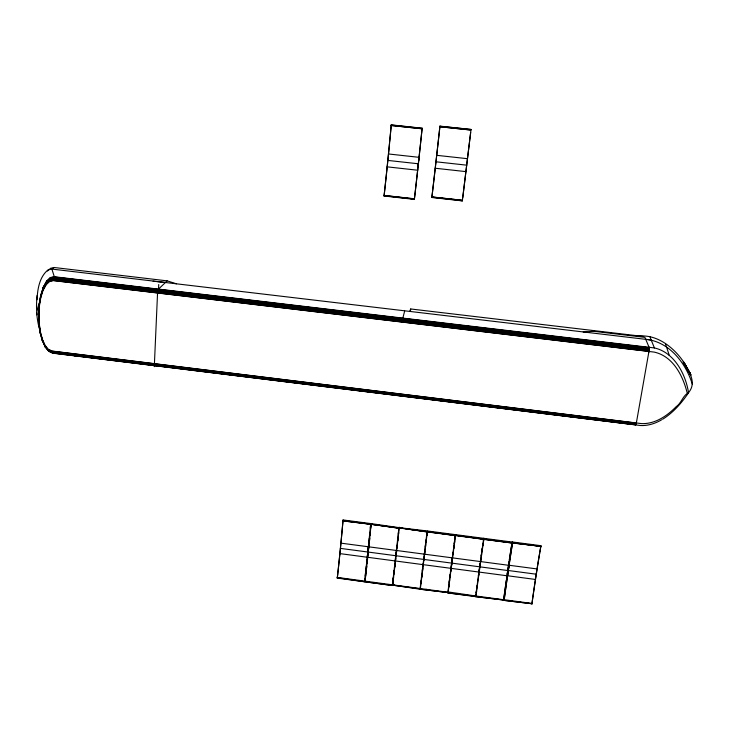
<?xml version="1.0" encoding="UTF-8"?>
<svg xmlns="http://www.w3.org/2000/svg" width="729" height="729" viewBox="0 0 729 729"><rect width="100%" height="100%" fill="white"/><g stroke="black" fill="none" stroke-linecap="round" stroke-linejoin="round"><path stroke-width="1.09" d="M687.155 368.145L685.971 366.45M686.253 366.313C690.627 376.966 682.809 359.579 685.916 366.979M36.851 314.882L36.878 312.732M37.042 299.792C37.471 289.258 39.412 277.011 47.986 269.921L51.877 269.074L651.161 339.978L654.423 347.943C674.498 352.399 685.752 374.533 688.541 392.794C683.146 394.981 681.333 403.356 676.166 406.682C667.081 415.958 655.034 424.15 641.52 423.604L52.041 351.05L48.479 349.41M685.515 365.676C685.479 367.088 686.354 365.521 685.497 365.922M483.637 539.287L483.691 538.33L455.643 534.667L455.561 535.615L483.637 539.287L455.607 535.232M483.892 539.323L483.956 538.366L512.095 542.039L512.059 543.005L483.892 539.323L512.059 543.005M648.764 352.444L648.965 347.013M451.26 567.882L450.95 570.269A259.424 7.664 -83.5 0 0 448.125 592.276L448.062 592.95L475.673 596.65L475.691 596.03M475.928 596.686L503.684 600.031L475.928 596.686L475.982 596.012A259.989 14.498 -83.9 0 1 478.944 573.987L480.921 559.717A260.043 14.562 -83.8 0 1 483.901 539.041L498.536 540.954M475.673 596.65L475.727 595.976A259.861 14.425 -83.9 0 1 478.68 573.951L480.666 559.681A260.162 14.507 -83.8 0 1 483.637 539.004L455.57 535.341A259.606 7.709 -83.5 0 0 452.818 556.008L452.509 558.378M158.53 289.058L158.731 284.52M686.773 367.252L687.383 368.537L686.718 367.188L686.098 367.516L687.101 368.674L686.481 367.717M687.702 370.177C686.645 365.821 690.235 374.925 687.866 370.514A4.848 0.647 62.3 0 0 687.638 370.141L687.374 368.792M70.285 282.633L71.406 278.715M38.455 314.117L39.093 304.294M38.564 314.336L39.257 303.875M38.683 314.418L39.402 303.692L38.901 314.491M455.315 535.587L455.406 534.63L427.44 530.976L427.331 531.924L455.315 535.587L427.376 531.55A258.941 0.893 -83.1 0 0 424.825 552.318L423.075 566.57A258.877 0.893 -83.1 0 0 420.378 588.558L420.296 589.232L447.87 592.549L420.296 589.232M662.661 419.239C673.459 412.505 681.934 402.672 688.932 392.156C697.015 381.996 688.486 370.842 683.428 361.657C673.204 346.813 655.927 333.235 636.781 336.388M40.423 332.014C36.477 320.286 35.867 307.72 37.097 295.482M447.825 592.923L447.898 592.249A259.424 7.609 -83.5 0 1 450.713 570.233L451.333 565.467M685.424 365.73L684.95 364.099M370.323 528.115A382.616 19.929 -82.2 0 0 370.551 525.846L370.769 523.577L343.077 519.959L342.885 522.219A381.777 30.272 -81.7 0 1 342.275 529.044A383.828 30.463 -81.7 0 1 340.525 547.771A384.393 30.882 -81.7 0 1 338.475 567.472A382.333 30.682 -81.7 0 1 337.937 572.465M418.656 160.845L419.284 154.995A288.775 14.234 -83.5 0 0 422.064 128.769L391.181 125.434A288.01 22.963 -83.7 0 1 388.675 151.65L386.899 169.164A287.253 22.9 -83.7 0 1 384.11 195.408L384.001 195.983L414.336 199.382L414.765 196.174A431.568 23.711 -83.5 0 0 415.767 187.335L415.767 187.289A433.946 23.893 -83.5 0 0 418.419 163.551A430.429 23.656 -83.4 0 0 420.925 139.977L420.934 139.932A428.123 23.492 -83.4 0 0 421.845 131.147L422.155 128.204L391.291 124.878L391.017 127.821A427.039 37.899 -83.7 0 1 390.197 136.596L390.197 136.642A429.335 38.172 -83.7 0 1 389.733 141.544M342.967 520.624A257.373 19.282 -82 0 1 341.063 541.273L339.659 555.498A257.31 19.2 -82 0 1 337.354 577.432L337.235 578.097L364.509 581.751L364.609 581.086A257.811 12.63 -82.4 0 0 367.042 559.134L368.555 544.9A257.993 12.694 -82.4 0 0 370.669 524.242L342.894 520.889L370.669 524.242M342.894 520.889L343.077 519.959M398.973 527.623L371.225 523.632L371.006 525.901A382.625 19.765 -82.2 0 1 370.779 528.179M422.064 128.769L391.127 125.516L391.291 124.878M369.867 532.662L369.858 532.699A384.666 20.057 -82.2 0 1 369.475 536.544M370.314 532.762L370.323 532.726A384.675 19.883 -82.2 0 1 370.086 535.068M364.509 581.751L337.272 577.723M370.605 524.515L370.769 523.577M364.956 581.806L392.311 585.478L364.956 581.806L365.366 578.689M399.009 527.267L398.872 528.206L371.125 524.297A257.884 12.584 -82.4 0 1 369.011 544.955L367.489 559.189A257.82 12.521 -82.4 0 1 365.056 581.15L392.402 584.813L392.311 585.478M371.07 524.57L371.225 523.632M384.001 195.983L384.447 192.784A430.465 38.263 -83.7 0 0 385.404 183.954L385.413 183.908A432.835 38.537 -83.7 0 0 387.91 160.198A429.335 38.172 -83.7 0 0 389.632 142.529M417.699 169.611L417.38 172.527A287.891 14.179 -83.4 0 1 414.427 198.798L414.336 199.382M422.018 128.851L422.155 128.204M418.018 166.686L418.337 163.77L387.792 160.416M462.35 200.885L471.016 129.47L439.952 126.135L439.633 129.079A429.572 15.382 -83.3 0 1 438.658 137.89A431.887 15.491 -83.3 0 1 436.015 161.565A435.468 15.637 -83.3 0 1 433.281 185.357L433.272 185.403A433.062 15.528 -83.3 0 1 432.242 194.269L431.823 197.477L462.35 200.885L457.867 200.129M410.445 311.228L410.7 308.968L643.379 336.461M399.264 527.659L427.176 530.949L427.066 531.897L399.21 527.869L427.066 531.897M364.628 581.141L364.919 578.626M431.823 197.477L431.914 196.903A288.766 9.277 -83.3 0 0 434.958 170.568L436.944 152.99A289.531 9.304 -83.3 0 0 439.869 126.691L470.952 130.035L439.842 126.773L439.952 126.135M398.872 528.206L371.107 524.187M395.236 560.446L394.963 562.834A258.339 5.905 -82.7 0 1 392.402 584.813M405.907 528.844L427.094 531.614A259.05 0.829 -83.1 0 0 424.551 552.281L422.811 566.533A258.877 0.829 -83.1 0 0 420.114 588.522L420.032 589.196L392.639 585.15L420.077 588.822M403.675 528.552L399.219 527.969A258.412 5.868 -82.7 0 1 396.886 548.636L395.255 562.87A258.348 5.841 -82.7 0 1 392.685 584.849L392.594 585.515M392.402 584.868L392.703 582.343M392.995 582.38L392.694 584.904L394.89 585.196M684.476 364.4L684.048 363.68L684.804 364.591L684.668 363.634L683.456 361.775L684.832 365.311M420.032 589.196L420.159 588.185M426.055 540.071L426.055 540.034A386.452 1.312 -83.1 0 0 425.772 542.376M426.328 540.071L426.319 540.107A386.461 1.422 -83.1 0 0 426.128 541.647M427.331 531.924L437.436 532.972M684.349 363.561C685.041 364.819 682.107 360.418 684.285 364.309M448.153 591.93L475.727 595.976M451.962 560.719L451.643 563.107L423.95 559.444M471.016 129.47L439.897 126.308M448.062 592.95L475.718 596.286M451.57 565.504L451.88 563.134L479.673 566.816M477.012 585.952L477.012 585.998A386.844 23.128 -84 0 0 476.793 587.638M477.267 585.988L477.267 586.025A386.853 23.228 -84.1 0 0 477.048 587.674M455.361 534.986L455.096 536.899A385.322 12.019 -83.6 0 0 454.896 538.421M455.598 535.022L455.333 536.936A385.331 12.111 -83.6 0 0 455.133 538.449M504.987 589.725L504.997 589.688A389.933 34.381 -84.5 0 1 505.571 585.524M475.982 596.012L503.675 599.721A260.554 21.314 -84.2 0 1 506.764 577.678L508.159 568.146M540.891 546.659L540.9 545.693L512.642 542.002L512.605 542.959L540.863 546.376A261.52 28.486 -84.6 0 0 537.437 567.071L535.223 581.359A261.228 28.331 -84.6 0 0 532.006 603.439L504.213 599.721A260.754 21.469 -84.3 0 1 507.302 577.66L509.398 563.371A260.936 21.578 -84.2 0 1 512.596 542.677L538.685 546.094M504.158 600.395L532.024 603.749L504.158 600.395L504.495 597.233A388.183 34.4 -84.5 0 1 505.525 589.715L505.525 589.679A390.279 34.627 -84.5 0 1 507.502 575.6M512.605 542.959L540.945 546.276M483.363 540.599L483.691 538.33M483.619 540.636L483.956 538.366M508.505 565.768L508.86 563.408A260.736 21.423 -84.2 0 1 512.05 542.722L500.796 541.246M512.095 542.039L511.731 544.308A387.281 33.698 -84.6 0 0 511.494 545.83M512.642 542.002L512.277 544.271A387.628 33.935 -84.6 0 0 511.202 551.097A389.714 34.154 -84.6 0 0 508.332 569.868M636.517 422.027L635.451 424.889M399.164 528.243L399.301 527.304M540.9 545.693L540.508 547.962A388.648 44.824 -85.1 0 0 539.852 551.762M636.353 422.966L648.938 351.469M39.074 304.512L40.751 295.045M39.166 304.959L40.86 294.798M39.284 305.169L41.061 294.543M39.484 305.424L40.924 296.949M685.789 365.785L685.087 365.156M689.971 374.123L690.582 375.153M337.235 578.097L337.664 574.981A382.333 30.682 -81.7 0 0 337.846 573.304M402.845 318.072L404.659 311.028M685.88 366.924L685.114 365.174L686.554 367.598M40.642 295.637L43.494 286.862L40.651 295.956M40.696 296.293L43.057 288.939L46.091 283.417L49.581 280.127L53.345 279.289L649.102 350.12M40.788 296.621L43.12 289.377L46.109 283.936L49.554 280.692L53.272 279.863L649.038 350.713M40.97 297.04L43.211 289.814L46.155 284.456L49.554 281.257L53.226 280.437L648.965 351.314M689.561 373.412C690.044 371.963 689.16 373.695 689.37 372.464M409.698 311.411L410.7 308.968M43.202 287.39L46.729 281.011M43.111 287.727L46.246 282.023L49.854 278.615L53.709 277.758L649.193 348.498M43.057 288.101L46.164 282.451L49.736 279.079L53.563 278.223L649.184 349M43.038 288.511L46.109 282.916L49.645 279.59L53.445 278.742L649.147 349.546M43.248 289.932L46.182 284.592L49.554 281.412L53.226 280.601L654.223 352.098C673.058 356.235 682.936 375.772 687.192 392.967M155.122 365.712L154.293 366.687L157.692 289.86L167.169 280.865L176.427 283.809M46.51 281.321L50.392 277.549L54.292 276.683L51.877 269.074L54.201 267.507L167.169 280.865M46.364 281.64L50 278.205L53.873 277.348L649.184 348.052M47.412 271.051L49.59 269.028M687.711 369.53L686.855 368.291M36.45 305.159L38.81 313.506L39.193 323.658M74.595 355.834L73.684 353.72M661.732 419.74C655.389 423.476 648.072 425.891 640.654 425.526L52.588 353.146M684.513 364.719L683.173 361.921L684.422 364.081L683.729 362.222L684.613 363.543M684.249 364.072L684.704 363.935M684.239 363.616L684.923 364.564M687.092 368.573L686.29 367.744M686.809 368.71L686.791 367.626M687.556 369.321L686.518 367.844M687.821 369.794L688.595 371.562L687.93 370.004A4.848 0.647 62.3 0 1 688.149 370.368L689.16 371.872L687.675 368.765M689.962 372.592L689.853 373.266L689.37 372.956M689.862 373.567L689.926 372.738L690.873 375.016L689.798 372.847M689.643 372.683L689.051 372.519M50.164 277.867L54.055 277.002L649.156 347.678M50.319 268.354L54.201 267.507M583.182 331.932L594.053 331.34L644.901 337.354L649.092 347.305M645.73 339.331C669.094 341.518 685.861 363.024 692.331 384.21M153.081 281.175L165.428 282.506M391.172 125.051L422.073 128.377M436.68 155.323L467.48 158.685M388.439 153.965L419.038 157.318L417.635 170.212L387.135 166.85M435.951 161.792L466.688 165.164M435.222 168.244L465.913 171.616M431.914 196.903L462.423 200.311L431.878 197.021M431.896 197.231L455.607 199.883M384.11 195.408L414.427 198.798M384.046 195.527L414.382 198.926M384.119 195.737L388.612 196.238M390.853 196.493L395.346 196.994M397.587 197.249L407.693 198.379M409.935 198.625L414.418 199.126M54.238 276.738L654.423 347.943M636.326 423.112L52.041 351.196L48.469 349.546L45.271 345.546M636.217 423.595L52.069 351.679L48.451 350.011L45.18 346.084M636.107 424.023L52.123 352.107L48.469 350.43M635.989 424.378L52.206 352.481L48.515 350.777M52.306 352.781L635.87 424.661M52.442 353L635.761 424.861M342.931 520.506L370.651 524.133M372.246 524.443L398.918 527.933A258.522 5.941 -82.7 0 1 396.594 548.591L395.182 560.938L367.698 557.293M439.678 533.264L454.222 535.159M537.145 568.957L509.115 565.257L507.575 575.755L535.514 579.464M340.88 543.141L368.364 546.768L367.243 557.238L339.851 553.603M368.81 546.832L396.376 550.468M396.667 550.504L424.324 554.158M424.588 554.195L452.335 557.858M480.402 561.558L452.572 557.885L451.196 568.374L478.944 572.055M480.657 561.594L508.578 565.285L507.038 575.773L479.199 572.083M340.361 548.381L367.799 552.008M368.254 552.072L395.774 555.717M396.066 555.753L423.686 559.407M479.928 566.852L507.803 570.534M508.341 570.515L536.325 574.215M395.473 560.984L423.039 564.638M423.303 564.674L450.959 568.338L452.581 555.981A259.597 7.645 -83.5 0 1 455.333 535.305M337.354 577.432L364.609 581.086M392.685 584.849L420.114 588.522M420.378 588.558L447.898 592.249M425.873 589.351L428.069 589.643M48.597 351.068L52.989 353.137M48.706 351.278L52.761 353.201M45.152 346.439L49.217 351.387M45.162 346.74L48.989 351.46M45.198 346.986L48.834 351.405M684.048 363.68L684.367 364.218M689.497 373.011L689.898 373.631M686.053 366.168L685.725 365.466M690.263 373.977L690.855 374.988M686.035 365.949L684.968 364.126L685.643 365.958M42.546 339.696L45.244 345.674M42.4 340.115L45.672 347.241M42.337 340.388L45.517 347.286M42.3 340.616L45.38 347.259M649.904 336.625L651.161 339.978M669.268 355.36L665.541 343.97M42.501 339.796L40.487 332.224L39.238 323.63M40.305 332.497L42.719 340.89M40.204 332.67L42.564 340.962M40.15 332.798L42.364 340.908M40.487 332.788L39.038 323.74L38.765 313.543M531.97 604.122L532.279 600.951A389.204 45.444 -85 0 1 533.346 593.424L533.355 593.388A391.309 45.745 -85 0 1 536.28 573.568A390.744 45.107 -85.1 0 1 539.332 554.824A388.648 44.824 -85.1 0 1 539.724 552.527M38.619 313.698L38.919 323.785M38.464 313.989L38.847 323.804M503.63 600.395L503.958 597.242A387.837 34.163 -84.5 0 1 504.878 590.554M462.751 197.668A434.202 0.711 -83.1 0 0 463.826 188.793A436.607 0.72 -83.1 0 0 466.724 164.936A433.008 0.711 -83.1 0 0 469.585 141.28A430.684 0.702 -83.1 0 0 470.661 132.423M507.621 574.78A390.279 34.627 -84.5 0 1 508.213 570.689M505.689 584.694A389.933 34.381 -84.5 0 1 506.263 580.557M506.5 578.908A389.933 34.381 -84.5 0 1 506.965 575.618M507.202 573.978A389.933 34.381 -84.5 0 1 507.676 570.707M476.383 592.695A386.853 23.228 -84.1 0 1 476.602 591.009M507.903 569.103A389.368 33.908 -84.6 0 1 508.496 565.157M508.614 564.374A389.368 33.908 -84.6 0 1 509.097 561.239M509.334 559.681A389.368 33.908 -84.6 0 1 509.926 555.799M510.054 555.024A389.368 33.908 -84.6 0 1 510.646 551.17M510.774 550.386A387.281 33.698 -84.6 0 1 511.375 546.586M482.953 545.192A386.297 22.909 -84.1 0 1 483.172 543.67M478.607 576.038A388.94 23.374 -84.1 0 1 478.825 574.388M479.272 571.108A388.94 23.374 -84.1 0 1 479.609 568.656M479.937 566.214A388.375 23.055 -84.1 0 1 480.274 563.836M480.721 560.692A388.375 23.055 -84.1 0 1 480.94 559.125M481.386 555.999A388.375 23.055 -84.1 0 1 481.614 554.441M482.279 549.803A388.375 23.055 -84.1 0 1 482.507 548.263M452.235 560.136A387.4 12.183 -83.6 0 1 452.545 557.776M452.964 554.641A387.4 12.183 -83.6 0 1 453.174 553.074M453.793 548.418A387.4 12.183 -83.6 0 1 454.103 546.103M454.413 543.761A385.331 12.111 -83.6 0 1 454.723 541.492M449.383 582.271A387.974 12.357 -83.6 0 1 449.702 579.774M450.021 577.286A387.974 12.357 -83.6 0 1 450.34 574.798M450.759 571.5A387.974 12.357 -83.6 0 1 451.187 568.219M451.606 564.948A387.974 12.357 -83.6 0 1 451.816 563.317M448.745 587.282A385.896 12.275 -83.6 0 1 448.955 585.606M476.128 592.659A386.844 23.128 -84 0 1 476.347 590.973M482.689 545.164A386.288 22.809 -84.1 0 1 482.917 543.634M479.682 566.178A388.366 22.954 -84.1 0 1 480.019 563.809M480.466 560.656A388.366 22.954 -84.1 0 1 480.684 559.088M481.131 555.963A388.366 22.954 -84.1 0 1 481.35 554.404M482.024 549.766A388.366 22.954 -84.1 0 1 482.243 548.226M478.342 576.001A388.94 23.273 -84.1 0 1 478.57 574.361M479.017 571.071A388.94 23.273 -84.1 0 1 479.345 568.62M449.146 582.234A387.965 12.265 -83.6 0 1 449.465 579.737M449.784 577.25A387.965 12.265 -83.6 0 1 450.103 574.771M450.522 571.472A387.965 12.265 -83.6 0 1 450.95 568.192M451.369 564.92A387.965 12.265 -83.6 0 1 451.588 563.289M448.508 587.255A385.887 12.183 -83.6 0 1 448.718 585.578M454.176 543.725A385.322 12.019 -83.6 0 1 454.486 541.465M426.884 535.523A384.402 1.412 -83.1 0 1 427.167 533.245M420.988 583.574A384.958 1.431 -83.1 0 1 421.289 581.068M421.699 577.732A387.035 1.44 -83.1 0 1 422.109 574.406M422.51 571.099A387.035 1.44 -83.1 0 1 422.82 568.629M423.121 566.16A387.035 1.44 -83.1 0 1 423.421 563.708M423.822 560.437A387.035 1.44 -83.1 0 1 424.023 558.815A386.461 1.422 -83.1 0 1 424.214 557.229M424.597 554.086A386.461 1.422 -83.1 0 1 424.889 551.735M425.463 547.051A386.461 1.422 -83.1 0 1 425.754 544.727M451.998 560.1A387.391 12.101 -83.6 0 1 452.317 557.74M452.727 554.605A387.391 12.101 -83.6 0 1 452.937 553.047M453.556 548.381A387.391 12.101 -83.6 0 1 453.866 546.067M421.435 577.696A387.026 1.33 -83.1 0 1 421.644 576.028M422.246 571.062A387.026 1.33 -83.1 0 1 422.556 568.593M422.856 566.123A387.026 1.33 -83.1 0 1 423.157 563.672M423.558 560.41A387.026 1.33 -83.1 0 1 423.759 558.779A386.452 1.312 -83.1 0 1 423.95 557.202M420.724 583.537A384.948 1.321 -83.1 0 1 421.034 581.031M424.333 554.049A386.452 1.312 -83.1 0 1 424.624 551.698M425.198 547.014A386.452 1.312 -83.1 0 1 425.481 544.691M398.717 532.607A383.5 9.213 -82.7 0 1 398.544 534.129M426.62 535.487A384.393 1.312 -83.1 0 1 426.902 533.209M393.587 577.359A384.055 9.34 -82.7 0 1 393.286 579.874M395.792 558.387A386.124 9.404 -82.7 0 1 395.61 560.018M395.036 564.939A386.124 9.404 -82.7 0 1 394.744 567.408M394.362 570.716A386.124 9.404 -82.7 0 1 393.97 574.033M398.025 538.731A385.559 9.277 -82.6 0 1 397.77 541.046M397.241 545.702A385.559 9.277 -82.6 0 1 396.977 548.053M396.622 551.188A385.559 9.277 -82.6 0 1 396.175 555.134M395.501 558.35A386.115 9.513 -82.7 0 1 395.318 559.981M394.744 564.902A386.115 9.513 -82.7 0 1 394.462 567.372M394.07 570.67A386.115 9.513 -82.7 0 1 393.687 573.996M393.296 577.322A384.046 9.45 -82.7 0 1 393.004 579.828M397.651 539.469A385.55 9.386 -82.6 0 1 397.478 541.009M396.95 545.666A385.55 9.386 -82.6 0 1 396.685 548.008M396.33 551.151A385.55 9.386 -82.6 0 1 395.883 555.088M398.426 532.571A383.49 9.331 -82.6 0 1 398.253 534.093M366.113 572.028A383.181 20.029 -82.2 0 1 365.648 576.174M368.382 551.452A385.249 20.157 -82.2 0 1 367.853 556.336M367.589 558.797A385.249 20.157 -82.2 0 1 367.042 563.717M366.769 566.196A385.249 20.157 -82.2 0 1 366.304 570.342M369.767 538.148A384.675 19.883 -82.2 0 1 369.211 543.597M369.047 545.155A384.675 19.883 -82.2 0 1 368.637 549.083M367.935 551.397A385.231 20.33 -82.2 0 1 367.407 556.282M367.134 558.733A385.231 20.33 -82.2 0 1 366.596 563.663M366.322 566.141A385.231 20.33 -82.2 0 1 365.858 570.278M365.666 571.973A383.172 20.202 -82.2 0 1 365.202 576.12M369.311 538.093A384.666 20.057 -82.2 0 1 368.756 543.533M368.592 545.101A384.666 20.057 -82.2 0 1 368.181 549.028M688.149 369.621L688.878 371.425L688.167 369.63M40.232 332.925L38.892 323.685L40.168 332.934"/></g></svg>
